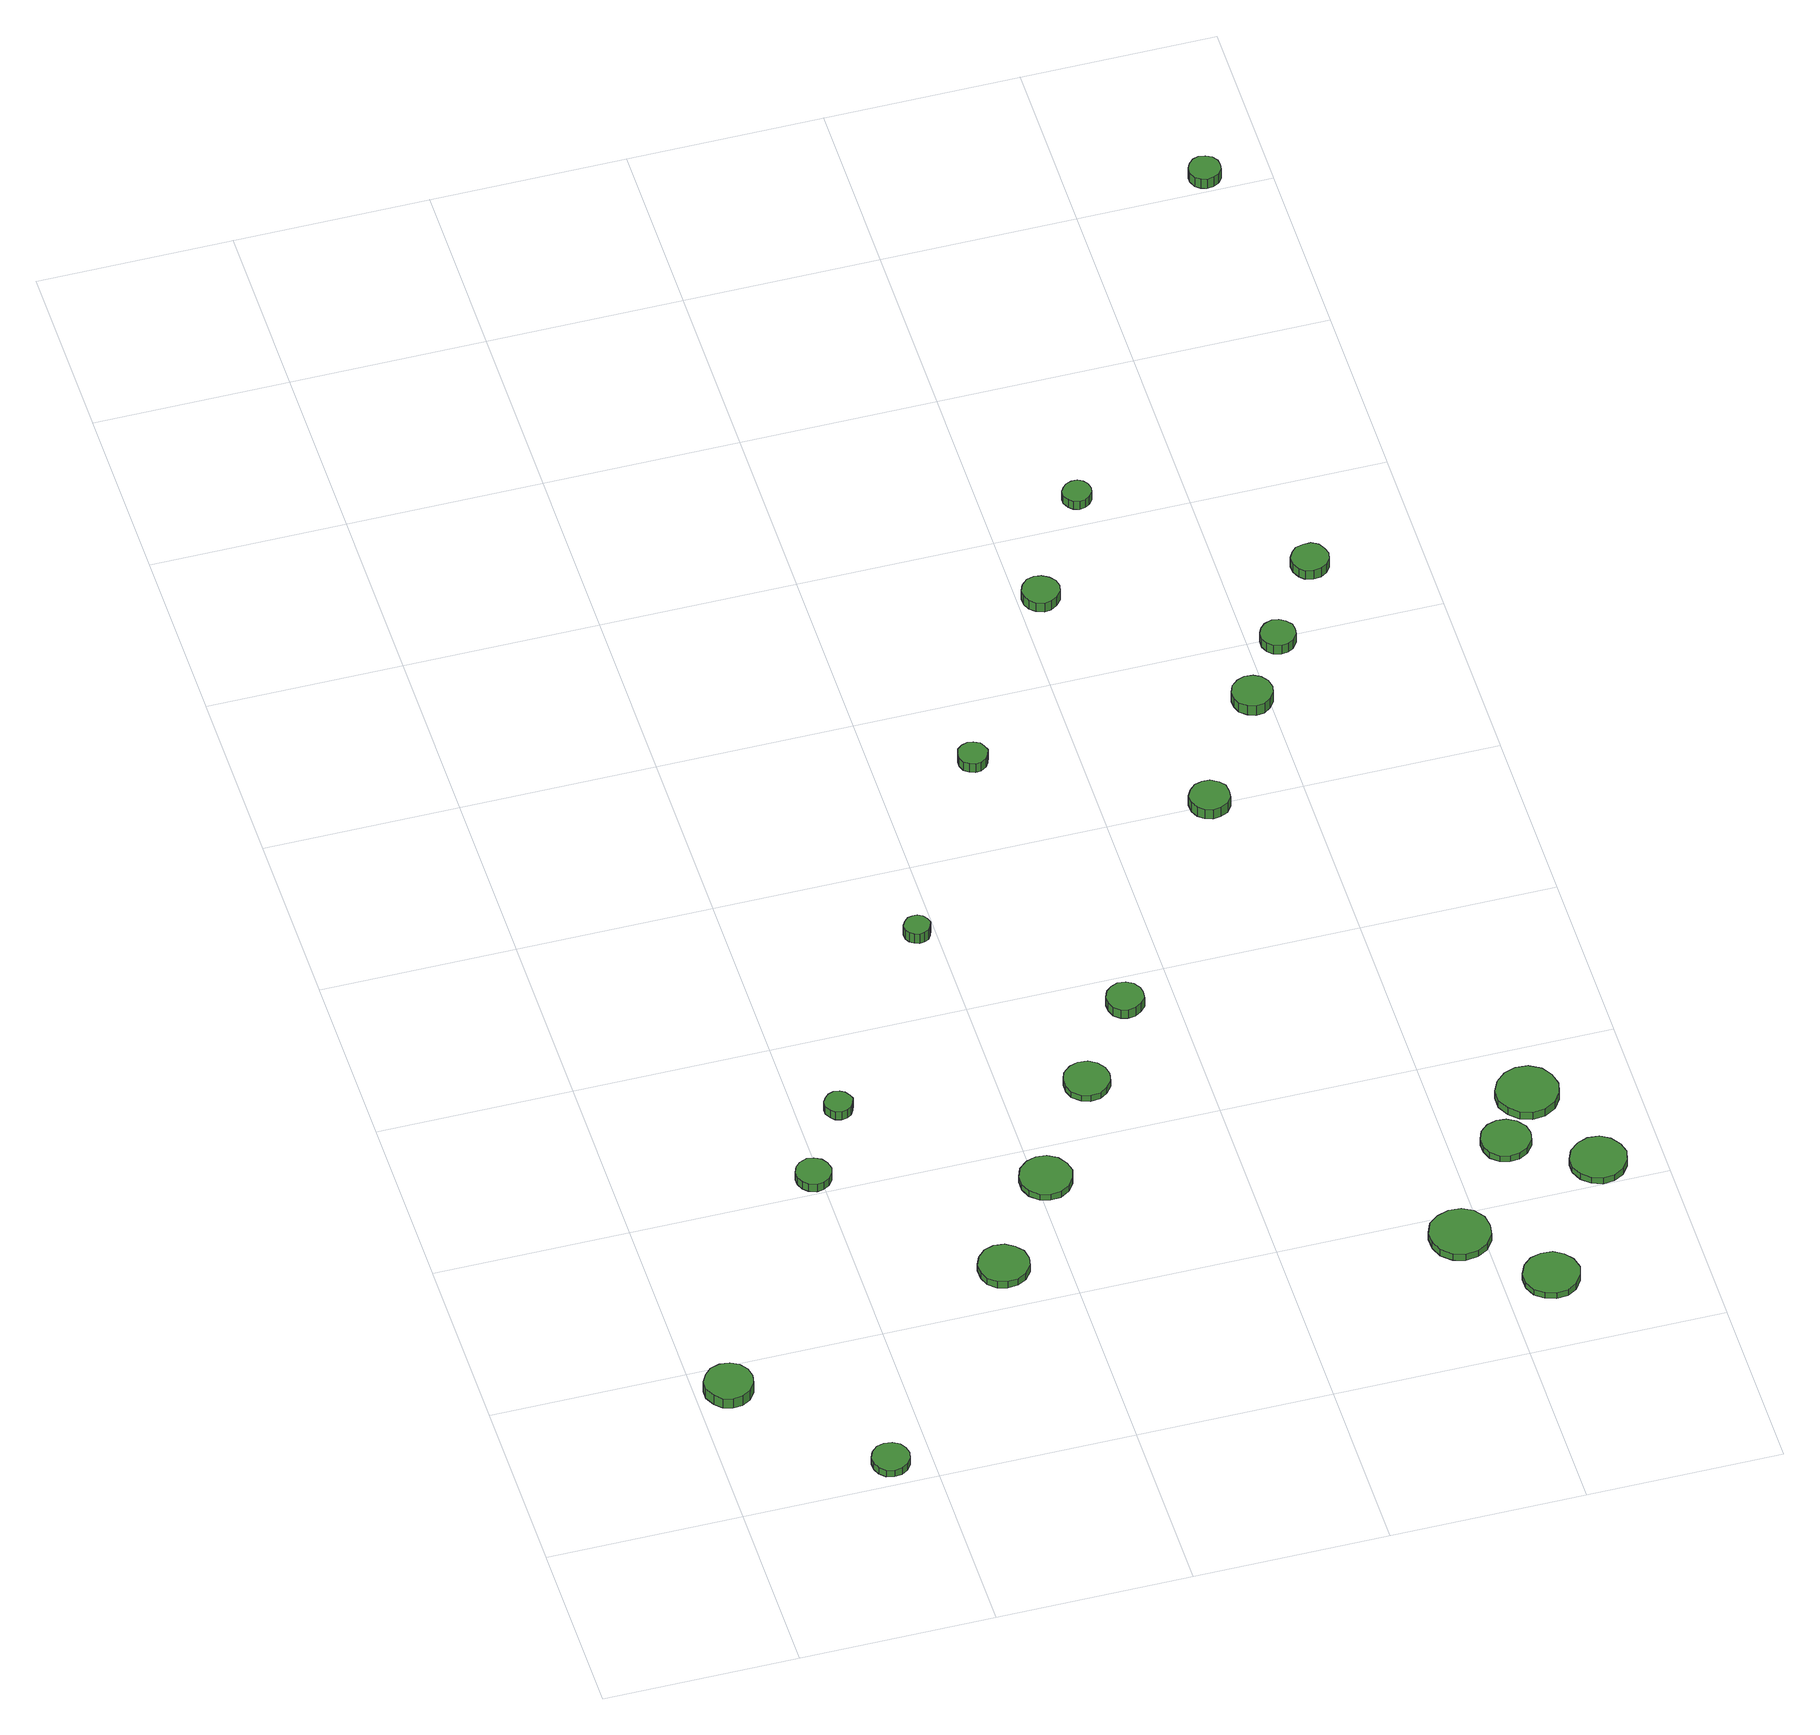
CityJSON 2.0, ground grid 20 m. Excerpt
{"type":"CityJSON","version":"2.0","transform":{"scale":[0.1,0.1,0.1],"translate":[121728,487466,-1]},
"CityObjects":{
"tree1":{"type":"SolitaryVegetationObject","attributes":{"function":"something"},"geometry":[{"type":"MultiSurface","lod":"1","boundaries":[[[0,1,2,3,4,5,6,7,8,9,10,11,12,13,14]],[[15,16,17,18,19,20,21,22,23,24,25,26,27,28,29]],[[0,29,28,1]],[[1,28,27,2]],[[2,27,26,3]],[[3,26,25,4]],[[4,25,24,5]],[[5,24,23,6]],[[6,23,22,7]],[[7,22,21,8]],[[8,21,20,9]],[[9,20,19,10]],[[10,19,18,11]],[[11,18,17,12]],[[12,17,16,13]],[[13,16,15,14]],[[14,15,29,0]]]}]},
"tree2":{"type":"SolitaryVegetationObject","attributes":{"function":"something"},"geometry":[{"type":"MultiSurface","lod":"1","boundaries":[[[30,31,32,33,34,35,36,37,38,39,40,41,42,43,44]],[[45,46,47,48,49,50,51,52,53,54,55,56,57,58,59]],[[30,59,58,31]],[[31,58,57,32]],[[32,57,56,33]],[[33,56,55,34]],[[34,55,54,35]],[[35,54,53,36]],[[36,53,52,37]],[[37,52,51,38]],[[38,51,50,39]],[[39,50,49,40]],[[40,49,48,41]],[[41,48,47,42]],[[42,47,46,43]],[[43,46,45,44]],[[44,45,59,30]]]}]},
"tree3":{"type":"SolitaryVegetationObject","attributes":{"function":"something"},"geometry":[{"type":"MultiSurface","lod":"1","boundaries":[[[60,61,62,63,64,65,66,67,68,69,70,71,72,73,74]],[[75,76,77,78,79,80,81,82,83,84,85,86,87,88,89]],[[60,89,88,61]],[[61,88,87,62]],[[62,87,86,63]],[[63,86,85,64]],[[64,85,84,65]],[[65,84,83,66]],[[66,83,82,67]],[[67,82,81,68]],[[68,81,80,69]],[[69,80,79,70]],[[70,79,78,71]],[[71,78,77,72]],[[72,77,76,73]],[[73,76,75,74]],[[74,75,89,60]]]}]},
"tree4":{"type":"SolitaryVegetationObject","attributes":{"function":"something"},"geometry":[{"type":"MultiSurface","lod":"1","boundaries":[[[90,91,92,93,94,95,96,97,98,99,100,101,102,103,104]],[[105,106,107,108,109,110,111,112,113,114,115,116,117,118,119]],[[90,119,118,91]],[[91,118,117,92]],[[92,117,116,93]],[[93,116,115,94]],[[94,115,114,95]],[[95,114,113,96]],[[96,113,112,97]],[[97,112,111,98]],[[98,111,110,99]],[[99,110,109,100]],[[100,109,108,101]],[[101,108,107,102]],[[102,107,106,103]],[[103,106,105,104]],[[104,105,119,90]]]}]},
"tree5":{"type":"SolitaryVegetationObject","attributes":{"function":"something"},"geometry":[{"type":"MultiSurface","lod":"1","boundaries":[[[120,121,122,123,124,125,126,127,128,129,130,131,132,133,134]],[[135,136,137,138,139,140,141,142,143,144,145,146,147,148,149]],[[120,149,148,121]],[[121,148,147,122]],[[122,147,146,123]],[[123,146,145,124]],[[124,145,144,125]],[[125,144,143,126]],[[126,143,142,127]],[[127,142,141,128]],[[128,141,140,129]],[[129,140,139,130]],[[130,139,138,131]],[[131,138,137,132]],[[132,137,136,133]],[[133,136,135,134]],[[134,135,149,120]]]}]},
"tree6":{"type":"SolitaryVegetationObject","attributes":{"function":"something"},"geometry":[{"type":"MultiSurface","lod":"1","boundaries":[[[150,151,152,153,154,155,156,157,158,159,160,161,162,163,164]],[[165,166,167,168,169,170,171,172,173,174,175,176,177,178,179]],[[150,179,178,151]],[[151,178,177,152]],[[152,177,176,153]],[[153,176,175,154]],[[154,175,174,155]],[[155,174,173,156]],[[156,173,172,157]],[[157,172,171,158]],[[158,171,170,159]],[[159,170,169,160]],[[160,169,168,161]],[[161,168,167,162]],[[162,167,166,163]],[[163,166,165,164]],[[164,165,179,150]]]}]},
"tree7":{"type":"SolitaryVegetationObject","attributes":{"function":"something"},"geometry":[{"type":"MultiSurface","lod":"1","boundaries":[[[180,181,182,183,184,185,186,187,188,189,190,191,192,193,194]],[[195,196,197,198,199,200,201,202,203,204,205,206,207,208,209]],[[180,209,208,181]],[[181,208,207,182]],[[182,207,206,183]],[[183,206,205,184]],[[184,205,204,185]],[[185,204,203,186]],[[186,203,202,187]],[[187,202,201,188]],[[188,201,200,189]],[[189,200,199,190]],[[190,199,198,191]],[[191,198,197,192]],[[192,197,196,193]],[[193,196,195,194]],[[194,195,209,180]]]}]},
"tree8":{"type":"SolitaryVegetationObject","attributes":{"function":"something"},"geometry":[{"type":"MultiSurface","lod":"1","boundaries":[[[210,211,212,213,214,215,216,217,218,219,220,221,222,223,224]],[[225,226,227,228,229,230,231,232,233,234,235,236,237,238,239]],[[210,239,238,211]],[[211,238,237,212]],[[212,237,236,213]],[[213,236,235,214]],[[214,235,234,215]],[[215,234,233,216]],[[216,233,232,217]],[[217,232,231,218]],[[218,231,230,219]],[[219,230,229,220]],[[220,229,228,221]],[[221,228,227,222]],[[222,227,226,223]],[[223,226,225,224]],[[224,225,239,210]]]}]},
"tree9":{"type":"SolitaryVegetationObject","attributes":{"function":"something"},"geometry":[{"type":"MultiSurface","lod":"1","boundaries":[[[240,241,242,243,244,245,246,247,248,249,250,251,252,253,254]],[[255,256,257,258,259,260,261,262,263,264,265,266,267,268,269]],[[240,269,268,241]],[[241,268,267,242]],[[242,267,266,243]],[[243,266,265,244]],[[244,265,264,245]],[[245,264,263,246]],[[246,263,262,247]],[[247,262,261,248]],[[248,261,260,249]],[[249,260,259,250]],[[250,259,258,251]],[[251,258,257,252]],[[252,257,256,253]],[[253,256,255,254]],[[254,255,269,240]]]}]},
"tree10":{"type":"SolitaryVegetationObject","attributes":{"function":"something"},"geometry":[{"type":"MultiSurface","lod":"1","boundaries":[[[270,271,272,273,274,275,276,277,278,279,280,281,282,283,284]],[[285,286,287,288,289,290,291,292,293,294,295,296,297,298,299]],[[270,299,298,271]],[[271,298,297,272]],[[272,297,296,273]],[[273,296,295,274]],[[274,295,294,275]],[[275,294,293,276]],[[276,293,292,277]],[[277,292,291,278]],[[278,291,290,279]],[[279,290,289,280]],[[280,289,288,281]],[[281,288,287,282]],[[282,287,286,283]],[[283,286,285,284]],[[284,285,299,270]]]}]},
"tree11":{"type":"SolitaryVegetationObject","attributes":{"function":"something"},"geometry":[{"type":"MultiSurface","lod":"1","boundaries":[[[300,301,302,303,304,305,306,307,308,309,310,311,312,313,314]],[[315,316,317,318,319,320,321,322,323,324,325,326,327,328,329]],[[300,329,328,301]],[[301,328,327,302]],[[302,327,326,303]],[[303,326,325,304]],[[304,325,324,305]],[[305,324,323,306]],[[306,323,322,307]],[[307,322,321,308]],[[308,321,320,309]],[[309,320,319,310]],[[310,319,318,311]],[[311,318,317,312]],[[312,317,316,313]],[[313,316,315,314]],[[314,315,329,300]]]}]},
"tree12":{"type":"SolitaryVegetationObject","attributes":{"function":"something"},"geometry":[{"type":"MultiSurface","lod":"1","boundaries":[[[330,331,332,333,334,335,336,337,338,339,340,341,342,343,344]],[[345,346,347,348,349,350,351,352,353,354,355,356,357,358,359]],[[330,359,358,331]],[[331,358,357,332]],[[332,357,356,333]],[[333,356,355,334]],[[334,355,354,335]],[[335,354,353,336]],[[336,353,352,337]],[[337,352,351,338]],[[338,351,350,339]],[[339,350,349,340]],[[340,349,348,341]],[[341,348,347,342]],[[342,347,346,343]],[[343,346,345,344]],[[344,345,359,330]]]}]},
"tree13":{"type":"SolitaryVegetationObject","attributes":{"function":"something"},"geometry":[{"type":"MultiSurface","lod":"1","boundaries":[[[360,361,362,363,364,365,366,367,368,369,370,371,372,373,374]],[[375,376,377,378,379,380,381,382,383,384,385,386,387,388,389]],[[360,389,388,361]],[[361,388,387,362]],[[362,387,386,363]],[[363,386,385,364]],[[364,385,384,365]],[[365,384,383,366]],[[366,383,382,367]],[[367,382,381,368]],[[368,381,380,369]],[[369,380,379,370]],[[370,379,378,371]],[[371,378,377,372]],[[372,377,376,373]],[[373,376,375,374]],[[374,375,389,360]]]}]},
"tree14":{"type":"SolitaryVegetationObject","attributes":{"function":"something"},"geometry":[{"type":"MultiSurface","lod":"1","boundaries":[[[390,391,392,393,394,395,396,397,398,399,400,401,402,403,404]],[[405,406,407,408,409,410,411,412,413,414,415,416,417,418,419]],[[390,419,418,391]],[[391,418,417,392]],[[392,417,416,393]],[[393,416,415,394]],[[394,415,414,395]],[[395,414,413,396]],[[396,413,412,397]],[[397,412,411,398]],[[398,411,410,399]],[[399,410,409,400]],[[400,409,408,401]],[[401,408,407,402]],[[402,407,406,403]],[[403,406,405,404]],[[404,405,419,390]]]}]},
"tree15":{"type":"SolitaryVegetationObject","attributes":{"function":"something"},"geometry":[{"type":"MultiSurface","lod":"1","boundaries":[[[420,421,422,423,424,425,426,427,428,429,430,431,432,433,434]],[[435,436,437,438,439,440,441,442,443,444,445,446,447,448,449]],[[420,449,448,421]],[[421,448,447,422]],[[422,447,446,423]],[[423,446,445,424]],[[424,445,444,425]],[[425,444,443,426]],[[426,443,442,427]],[[427,442,441,428]],[[428,441,440,429]],[[429,440,439,430]],[[430,439,438,431]],[[431,438,437,432]],[[432,437,436,433]],[[433,436,435,434]],[[434,435,449,420]]]}]},
"tree16":{"type":"SolitaryVegetationObject","attributes":{"function":"something"},"geometry":[{"type":"MultiSurface","lod":"1","boundaries":[[[450,451,452,453,454,455,456,457,458,459,460,461,462,463,464]],[[465,466,467,468,469,470,471,472,473,474,475,476,477,478,479]],[[450,479,478,451]],[[451,478,477,452]],[[452,477,476,453]],[[453,476,475,454]],[[454,475,474,455]],[[455,474,473,456]],[[456,473,472,457]],[[457,472,471,458]],[[458,471,470,459]],[[459,470,469,460]],[[460,469,468,461]],[[461,468,467,462]],[[462,467,466,463]],[[463,466,465,464]],[[464,465,479,450]]]}]},
"tree17":{"type":"SolitaryVegetationObject","attributes":{"function":"something"},"geometry":[{"type":"MultiSurface","lod":"1","boundaries":[[[480,481,482,483,484,485,486,487,488,489,490,491,492,493,494]],[[495,496,497,498,499,500,501,502,503,504,505,506,507,508,509]],[[480,509,508,481]],[[481,508,507,482]],[[482,507,506,483]],[[483,506,505,484]],[[484,505,504,485]],[[485,504,503,486]],[[486,503,502,487]],[[487,502,501,488]],[[488,501,500,489]],[[489,500,499,490]],[[490,499,498,491]],[[491,498,497,492]],[[492,497,496,493]],[[493,496,495,494]],[[494,495,509,480]]]}]},
"tree18":{"type":"SolitaryVegetationObject","attributes":{"function":"something"},"geometry":[{"type":"MultiSurface","lod":"1","boundaries":[[[510,511,512,513,514,515,516,517,518,519,520,521,522,523,524]],[[525,526,527,528,529,530,531,532,533,534,535,536,537,538,539]],[[510,539,538,511]],[[511,538,537,512]],[[512,537,536,513]],[[513,536,535,514]],[[514,535,534,515]],[[515,534,533,516]],[[516,533,532,517]],[[517,532,531,518]],[[518,531,530,519]],[[519,530,529,520]],[[520,529,528,521]],[[521,528,527,522]],[[522,527,526,523]],[[523,526,525,524]],[[524,525,539,510]]]}]},
"tree19":{"type":"SolitaryVegetationObject","attributes":{"function":"something"},"geometry":[{"type":"MultiSurface","lod":"1","boundaries":[[[540,541,542,543,544,545,546,547,548,549,550,551,552,553,554]],[[555,556,557,558,559,560,561,562,563,564,565,566,567,568,569]],[[540,569,568,541]],[[541,568,567,542]],[[542,567,566,543]],[[543,566,565,544]],[[544,565,564,545]],[[545,564,563,546]],[[546,563,562,547]],[[547,562,561,548]],[[548,561,560,549]],[[549,560,559,550]],[[550,559,558,551]],[[551,558,557,552]],[[552,557,556,553]],[[553,556,555,554]],[[554,555,569,540]]]}]},
"tree20":{"type":"SolitaryVegetationObject","attributes":{"function":"something"},"geometry":[{"type":"MultiSurface","lod":"1","boundaries":[[[570,571,572,573,574,575,576,577,578,579,580,581,582,583,584]],[[585,586,587,588,589,590,591,592,593,594,595,596,597,598,599]],[[570,599,598,571]],[[571,598,597,572]],[[572,597,596,573]],[[573,596,595,574]],[[574,595,594,575]],[[575,594,593,576]],[[576,593,592,577]],[[577,592,591,578]],[[578,591,590,579]],[[579,590,589,580]],[[580,589,588,581]],[[581,588,587,582]],[[582,587,586,583]],[[583,586,585,584]],[[584,585,599,570]]]}]},
"tree21":{"type":"SolitaryVegetationObject","attributes":{"function":"something"},"geometry":[{"type":"MultiSurface","lod":"1","boundaries":[[[600,601,602,603,604,605,606,607,608,609,610,611,612,613,614]],[[615,616,617,618,619,620,621,622,623,624,625,626,627,628,629]],[[600,629,628,601]],[[601,628,627,602]],[[602,627,626,603]],[[603,626,625,604]],[[604,625,624,605]],[[605,624,623,606]],[[606,623,622,607]],[[607,622,621,608]],[[608,621,620,609]],[[609,620,619,610]],[[610,619,618,611]],[[611,618,617,612]],[[612,617,616,613]],[[613,616,615,614]],[[614,615,629,600]]]}]},
"tree22":{"type":"SolitaryVegetationObject","attributes":{"function":"something"},"geometry":[{"type":"MultiSurface","lod":"1","boundaries":[[[630,631,632,633,634,635,636,637,638,639,640,641,642,643,644]],[[645,646,647,648,649,650,651,652,653,654,655,656,657,658,659]],[[630,659,658,631]],[[631,658,657,632]],[[632,657,656,633]],[[633,656,655,634]],[[634,655,654,635]],[[635,654,653,636]],[[636,653,652,637]],[[637,652,651,638]],[[638,651,650,639]],[[639,650,649,640]],[[640,649,648,641]],[[641,648,647,642]],[[642,647,646,643]],[[643,646,645,644]],[[644,645,659,630]]]}]}
},
"vertices":[
[58,167,21],[56,177,21],[50,185,21],[41,190,21],[31,191,21],[21,188,21],[14,181,21],[9,172,21],[9,162,21],[14,152,21],[21,145,21],[31,142,21],[41,143,21],[50,148,21],[56,157,21],[56,157,8],[50,148,8],[41,143,8],[31,142,8],[21,145,8],[14,152,8],[9,162,8],[9,172,8],[14,181,8],[21,188,8],[31,191,8],[41,190,8],[50,185,8],[56,177,8],[58,167,8],
[178,29,16],[176,37,16],[172,43,16],[165,47,16],[157,48,16],[149,46,16],[143,40,16],[140,33,16],[140,25,16],[143,18,16],[149,12,16],[157,10,16],[165,11,16],[172,15,16],[176,21,16],[176,21,7],[172,15,7],[165,11,7],[157,10,7],[149,12,7],[143,18,7],[140,25,7],[140,33,7],[143,40,7],[149,46,7],[157,48,7],[165,47,7],[172,43,7],[176,37,7],[178,29,7],
[211,420,17],[209,428,17],[205,434,17],[198,438,17],[191,439,17],[183,436,17],[178,431,17],[175,424,17],[175,417,17],[178,410,17],[183,405,17],[191,402,17],[198,403,17],[205,407,17],[209,413,17],[209,413,7],[205,407,7],[198,403,7],[191,402,7],[183,405,7],[178,410,7],[175,417,7],[175,424,7],[178,431,7],[183,436,7],[191,439,7],[198,438,7],[205,434,7],[209,428,7],[211,420,7],
[257,504,18],[255,509,18],[252,514,18],[247,517,18],[241,518,18],[235,516,18],[231,512,18],[228,507,18],[228,501,18],[231,495,18],[235,491,18],[241,489,18],[247,490,18],[252,493,18],[255,498,18],[255,498,7],[252,493,7],[247,490,7],[241,489,7],[235,491,7],[231,495,7],[228,501,7],[228,507,7],[231,512,7],[235,516,7],[241,518,7],[247,517,7],[252,514,7],[255,509,7],[257,504,7],
[363,250,16],[361,261,16],[354,269,16],[345,275,16],[334,276,16],[324,273,16],[316,265,16],[312,256,16],[312,245,16],[316,235,16],[324,228,16],[334,225,16],[345,226,16],[354,231,16],[361,240,16],[361,240,7],[354,231,7],[345,226,7],[334,225,7],[324,228,7],[316,235,7],[312,245,7],[312,256,7],[316,265,7],[324,273,7],[334,276,7],[345,275,7],[354,269,7],[361,261,7],[363,250,7],
[437,354,15],[434,365,15],[428,374,15],[418,380,15],[407,381,15],[397,378,15],[388,370,15],[384,360,15],[384,349,15],[388,339,15],[397,331,15],[407,328,15],[418,329,15],[428,335,15],[434,344,15],[434,344,7],[428,335,7],[418,329,7],[407,328,7],[397,331,7],[388,339,7],[384,349,7],[384,360,7],[388,370,7],[397,378,7],[407,381,7],[418,380,7],[428,374,7],[434,365,7],[437,354,7],
[394,706,25],[392,712,25],[389,716,25],[384,719,25],[379,719,25],[374,718,25],[370,714,25],[367,709,25],[367,703,25],[370,698,25],[374,695,25],[379,693,25],[384,694,25],[389,696,25],[392,701,25],[392,701,12],[389,696,12],[384,694,12],[379,693,12],[374,695,12],[370,698,12],[367,703,12],[367,709,12],[370,714,12],[374,718,12],[379,719,12],[384,719,12],[389,716,12],[392,712,12],[394,706,12],
[508,470,15],[506,479,15],[500,487,15],[492,492,15],[482,493,15],[473,490,15],[465,483,15],[462,475,15],[462,465,15],[465,456,15],[473,449,15],[482,446,15],[492,447,15],[500,452,15],[506,460,15],[506,460,7],[500,452,7],[492,447,7],[482,446,7],[473,449,7],[465,456,7],[462,465,7],[462,475,7],[465,483,7],[473,490,7],[482,493,7],[492,492,7],[500,487,7],[506,479,7],[508,470,7],
[569,563,19],[568,570,19],[563,577,19],[556,581,19],[548,582,19],[541,579,19],[535,574,19],[532,567,19],[532,559,19],[535,551,19],[541,546,19],[548,544,19],[556,545,19],[563,549,19],[568,555,19],[568,555,7],[563,549,7],[556,545,7],[548,544,7],[541,546,7],[535,551,7],[532,559,7],[532,567,7],[535,574,7],[541,579,7],[548,582,7],[556,581,7],[563,577,7],[568,570,7],[569,563,7],
[513,917,23],[511,923,23],[508,928,23],[502,931,23],[496,932,23],[490,930,23],[485,926,23],[483,920,23],[483,914,23],[485,908,23],[490,904,23],[496,902,23],[502,902,23],[508,906,23],[511,911,23],[511,911,11],[508,906,11],[502,902,11],[496,902,11],[490,904,11],[485,908,11],[483,914,11],[483,920,11],[485,926,11],[490,930,11],[496,932,11],[502,931,11],[508,928,11],[511,923,11],[513,917,11],
[808,168,16],[806,181,16],[798,192,16],[787,198,16],[774,199,16],[762,195,16],[752,187,16],[747,175,16],[747,162,16],[752,150,16],[762,141,16],[774,137,16],[787,139,16],[798,145,16],[806,156,16],[806,156,7],[798,145,7],[787,139,7],[774,137,7],[762,141,7],[752,150,7],[747,162,7],[747,175,7],[752,187,7],[762,195,7],[774,199,7],[787,198,7],[798,192,7],[806,181,7],[808,168,7],
[877,91,15],[874,103,15],[867,112,15],[857,118,15],[845,119,15],[834,116,15],[825,108,15],[820,97,15],[820,85,15],[825,74,15],[834,67,15],[845,63,15],[857,64,15],[867,70,15],[874,80,15],[874,80,7],[867,70,7],[857,64,7],[845,63,7],[834,67,7],[825,74,7],[820,85,7],[820,97,7],[825,108,7],[834,116,7],[845,119,7],[857,118,7],[867,112,7],[874,103,7],[877,91,7],
[881,279,15],[879,289,15],[872,298,15],[863,303,15],[853,304,15],[843,301,15],[835,294,15],[831,284,15],[831,274,15],[835,264,15],[843,257,15],[853,254,15],[863,255,15],[872,260,15],[879,269,15],[879,269,7],[872,260,7],[863,255,7],[853,254,7],[843,257,7],[835,264,7],[831,274,7],[831,284,7],[835,294,7],[843,301,7],[853,304,7],[863,303,7],[872,298,7],[879,289,7],[881,279,7],
[723,795,26],[722,804,26],[717,810,26],[709,815,26],[701,815,26],[693,813,26],[687,807,26],[683,800,26],[683,791,26],[687,783,26],[693,778,26],[701,775,26],[709,776,26],[717,780,26],[722,787,26],[722,787,13],[717,780,13],[709,776,13],[701,775,13],[693,778,13],[687,783,13],[683,791,13],[683,800,13],[687,807,13],[693,813,13],[701,815,13],[709,815,13],[717,810,13],[722,804,13],[723,795,13],
[643,1115,19],[641,1123,19],[636,1129,19],[629,1133,19],[622,1134,19],[614,1132,19],[608,1126,19],[605,1119,19],[605,1111,19],[608,1104,19],[614,1099,19],[622,1096,19],[629,1097,19],[636,1101,19],[641,1107,19],[641,1107,7],[636,1101,7],[629,1097,7],[622,1096,7],[614,1099,7],[608,1104,7],[605,1111,7],[605,1119,7],[608,1126,7],[614,1132,7],[622,1134,7],[629,1133,7],[636,1129,7],[641,1123,7],[643,1115,7],
[925,334,17],[922,347,17],[915,358,17],[903,365,17],[890,366,17],[878,362,17],[868,353,17],[862,341,17],[862,328,17],[868,316,17],[878,307,17],[890,303,17],[903,304,17],[915,311,17],[922,322,17],[922,322,7],[915,311,7],[903,304,7],[890,303,7],[878,307,7],[868,316,7],[862,328,7],[862,341,7],[868,353,7],[878,362,7],[890,366,7],[903,365,7],[915,358,7],[922,347,7],[925,334,7],
[964,229,15],[961,240,15],[954,250,15],[944,256,15],[932,257,15],[921,253,15],[912,245,15],[907,234,15],[907,223,15],[912,212,15],[921,204,15],[932,200,15],[944,201,15],[954,207,15],[961,217,15],[961,217,7],[954,207,7],[944,201,7],[932,200,7],[921,204,7],[912,212,7],[907,223,7],[907,234,7],[912,245,7],[921,253,7],[932,257,7],[944,256,7],[954,250,7],[961,240,7],[964,229,7],
[805,926,19],[803,935,19],[798,942,19],[791,946,19],[782,947,19],[774,944,19],[767,938,19],[764,930,19],[764,922,19],[767,914,19],[774,908,19],[782,905,19],[791,906,19],[798,911,19],[803,918,19],[803,918,6],[798,911,6],[791,906,6],[782,905,6],[774,908,6],[767,914,6],[764,922,6],[764,930,6],[767,938,6],[774,944,6],[782,947,6],[791,946,6],[798,942,6],[803,935,6],[805,926,6],
[709,1234,19],[708,1240,19],[704,1245,19],[699,1248,19],[693,1248,19],[687,1246,19],[683,1242,19],[680,1237,19],[680,1231,19],[683,1225,19],[687,1221,19],[693,1219,19],[699,1220,19],[704,1223,19],[708,1228,19],[708,1228,8],[704,1223,8],[699,1220,8],[693,1219,8],[687,1221,8],[683,1225,8],[680,1231,8],[680,1237,8],[683,1242,8],[687,1246,8],[693,1248,8],[699,1248,8],[704,1245,8],[708,1240,8],[709,1234,8],
[848,996,18],[847,1003,18],[842,1009,18],[836,1013,18],[829,1014,18],[821,1011,18],[816,1006,18],[813,1000,18],[813,992,18],[816,985,18],[821,980,18],[829,978,18],[836,979,18],[842,982,18],[847,989,18],[847,989,6],[842,982,6],[836,979,6],[829,978,6],[821,980,6],[816,985,6],[813,992,6],[813,1000,6],[816,1006,6],[821,1011,6],[829,1014,6],[836,1013,6],[842,1009,6],[847,1003,6],[848,996,6],
[908,1086,18],[906,1093,18],[902,1100,18],[895,1104,18],[887,1104,18],[879,1102,18],[874,1097,18],[870,1090,18],[870,1082,18],[874,1074,18],[879,1069,18],[887,1067,18],[895,1068,18],[902,1072,18],[906,1078,18],[906,1078,6],[902,1072,6],[895,1068,6],[887,1067,6],[879,1069,6],[874,1074,6],[870,1082,6],[870,1090,6],[874,1097,6],[879,1102,6],[887,1104,6],[895,1104,6],[902,1100,6],[906,1093,6],[908,1086,6],
[950,1615,25],[949,1621,25],[945,1627,25],[939,1630,25],[932,1631,25],[926,1629,25],[921,1624,25],[918,1618,25],[918,1612,25],[921,1605,25],[926,1601,25],[932,1599,25],[939,1600,25],[945,1603,25],[949,1608,25],[949,1608,12],[945,1603,12],[939,1600,12],[932,1599,12],[926,1601,12],[921,1605,12],[918,1612,12],[918,1618,12],[921,1624,12],[926,1629,12],[932,1631,12],[939,1630,12],[945,1627,12],[949,1621,12],[950,1615,12]
]}
